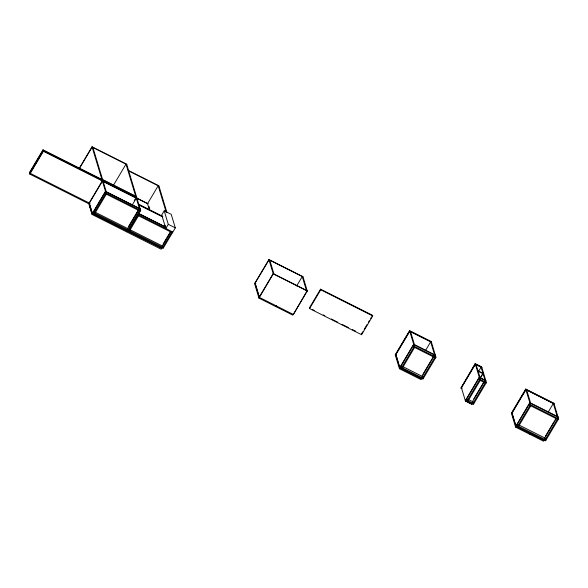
<?xml version="1.0" encoding="UTF-8"?>
<svg xmlns="http://www.w3.org/2000/svg" width="588" height="588" viewBox="0 0 588 588"><rect width="100%" height="100%" fill="white"/><g stroke="black" fill="none" stroke-linecap="round" stroke-linejoin="round"><path stroke-width="0.88" d="M136.563 196.914L42.983 149.867L29.4 172.74L29.812 174.099L89.214 203.963M29.496 173.056L43.078 150.175L136.659 197.23M30.164 173.034L43.299 150.91L136.879 197.958M29.812 174.099L43.394 151.219L42.983 149.867M79.343 168.153L92.029 146.794L126.692 164.214L140.642 210.438L128.397 231.055M79.439 168.462L92.125 147.103L126.787 164.53M89.883 207.307L90.332 206.557M89.92 207.417L90.361 206.66M91 210.996L91.412 210.136M92.331 213.429L105.472 191.306L140.128 208.733M126.979 231.055L126.53 231.812L92.044 214.466L105.568 191.622L140.223 209.049L139.782 209.798M164.206 210.813L168.286 224.329L165.809 228.504L161.722 214.987L164.206 210.813L171.226 214.341L175.305 227.865L163.06 248.481L93.742 213.628L105.987 193.011L102.312 180.847L89.178 202.97L92.426 213.745L161.649 248.283M94.969 213.275L106.318 194.15M113.322 185.499L126.008 164.14L135.688 196.216M134.284 200.618L135.189 199.097M132.212 205.058L136.291 198.193L139.349 208.343L128.478 226.652M139.422 210.798L128.066 229.915L127.647 228.526L138.547 210.166M127.155 231.143L126.707 231.892L161.193 249.231L161.641 248.481M129.625 230.694L138.496 215.752M164.295 226.821L165.221 225.255M163.192 243.991L170.138 232.282M170.711 231.79L162.303 245.953L162.722 247.342L171.6 232.392M268.929 259.543L254.994 282.997L259.337 297.366L293.346 314.47L307.274 291.009L302.938 276.639L268.929 259.543L273.266 273.912L307.274 291.009M259.242 297.058L273.17 273.596L307.179 290.692L293.346 314.47M276.242 305.841L275.794 306.591L258.963 298.131L273.266 273.912M276.419 305.929L275.97 306.679L292.802 315.139L293.243 314.389M296.683 285.944L302.254 276.558L306.399 290.303M320.548 289.164L309.398 307.943L309.582 308.568L361.569 334.712L372.726 315.925L372.542 315.3L320.548 289.164L320.739 289.788L372.726 315.925M309.582 308.568L320.739 289.788M362.781 331.735L361.385 334.087L361.569 334.712M364.17 329.39L366.963 324.694M368.353 322.342L369.286 320.776M370.683 318.431L371.609 316.866M400.722 366.508L401.251 368.25L422.912 379.135L435.951 357.181L431.232 341.54L409.571 330.654L395.187 354.865L395.305 355.248L409.682 331.037L431.342 341.922M396.356 358.489L396.804 357.732L396.378 358.555M397.767 360.929L397.319 361.686L397.789 361.003M398.311 364.95L398.738 364.126M399.737 367.698L413.673 344.237L435.333 355.13M420.618 378.202L421.493 378.9L399.833 368.014L413.768 344.553L435.429 355.446M399.899 367.985L421.39 378.79L420.942 379.539L399.45 368.735L399.899 367.985L395.856 354.608M401.251 368.25L414.29 346.288L409.571 330.654M402.479 367.89L414.621 347.434M425.55 350.448L430.659 341.849L434.554 354.74L422.941 374.291M433.731 356.585L422.052 376.254L422.581 377.996L434.723 357.541M466.313 399.487L466.843 401.229L473.34 404.493L486.379 382.538L481.66 366.897L475.163 363.634L460.896 388.227L475.273 364.016L481.77 367.279M478.764 371.109L481.087 367.199L484.982 380.091M485.761 380.487L479.264 377.217L465.329 400.678L471.921 404.257L465.424 400.994L479.36 377.533L485.857 380.796L485.409 381.553M480.153 378.025L482.939 373.336L478 370.852M480.249 378.341L483.035 373.645L478.095 371.16M466.843 401.229L479.881 379.267L475.163 363.634M468.07 400.869L480.212 380.414M473.832 398.862L484.049 381.656M484.159 381.943L472.48 401.611L473.009 403.353L485.151 382.898M516.874 424.911L517.403 426.645L545.561 440.809L558.6 418.847L553.881 403.214L525.716 389.05L511.34 413.261L511.457 413.643L525.834 389.432L553.992 403.596M515.889 426.102L529.817 402.64L557.983 416.796M515.602 427.138L511.56 413.761L512.008 413.004L516.051 426.388L529.957 433.378L529.509 434.128L515.602 427.138L529.913 402.949L558.078 417.113L557.63 417.862L558.152 419.597L529.994 405.441L529.472 403.706M517.403 426.645L530.442 404.691L525.716 389.05M518.623 426.285L530.773 405.83M548.2 412.115L553.308 403.515L557.203 416.407M545.59 435.958L553.947 421.883M554.881 420.317L555.807 418.752M556.38 418.259L544.701 437.928L545.223 439.662L557.373 419.207M128.243 170.417L158.87 185.815L166.985 212.702M128.338 170.733L158.966 186.131M303.033 276.955L269.025 259.852L254.648 283.828L258.963 298.131M431.438 342.238L409.777 331.345L395.415 355.358L399.45 368.735M481.866 367.596L475.369 364.325L461.44 387.786L462.219 388.176M554.087 403.905L525.929 389.748L511.994 413.21L512.773 413.599M101.812 179.178L136.467 196.605M137.511 198.421L148.213 203.771M43.394 151.219L136.975 198.274M137.019 198.406L147.5 203.676M137.07 198.582L102.408 181.155L89.273 203.286L90.052 203.676M138.43 204.161L162.611 216.318M138.525 204.477L162.707 216.634M138.621 204.786L162.803 216.943M414.29 346.288L435.951 357.181M479.881 379.267L486.379 382.538M530.442 404.691L558.6 418.847M435.502 357.93L413.842 347.038L413.32 345.303M485.931 383.288L479.433 380.017L478.911 378.282M105.899 192.761L105.12 192.372L105.539 193.761L140.201 211.188M105.987 193.011L140.642 210.438M168.286 224.329L175.305 227.865M138.459 213.312L165.86 227.093M138.555 213.628L165.154 226.997M138.165 214.613L172.828 232.039M137.717 215.362L172.38 232.789M312.647 309.582L314.271 310.398M323.202 314.889L324.826 315.705M331.331 318.975L337.828 322.239M341.885 324.282L348.383 327.553M352.447 329.596L355.696 331.228M255.089 283.313L255.868 283.703M89.655 203.213L30.253 173.342L29.944 172.306M402.773 366.567L422.831 376.651M468.386 399.553L473.259 402.001M518.932 424.97L545.48 438.317M94.572 211.893L127.618 228.511M130.036 229.724L162.281 245.938M163.501 247.732L94.183 212.878L93.764 211.489M423.36 378.385L401.7 367.493L401.17 365.758M473.788 403.743L467.291 400.472L466.762 398.738M546.009 440.052L517.844 425.896L517.322 424.161M544.047 440.258L515.985 426.41L511.898 412.894M526.708 390.138L530.604 403.03M476.148 364.714L480.043 377.614M461.345 387.47L465.424 400.994M410.556 331.735L414.452 344.634M395.753 354.49L399.833 368.014M269.804 260.241L273.949 273.986M255.096 283.078L259.411 297.381M166.206 212.312L158.187 185.742L147.529 203.691L149.595 210.548M148.926 206.373L149.712 208.99M135.879 196.84L136.1 197.568M92.904 147.492L102.591 179.568M103.187 181.552L106.252 191.695M92.029 146.794L101.908 179.494M101.57 179.583L101.79 180.318M100.783 179.193L101.004 179.921M93.323 212.239L93.742 213.628M92.492 213.716L89.28 203.081L88.839 203.838L92.044 214.466M67.818 162.619L68.039 163.346M67.039 162.222L67.26 162.957M43.857 150.572L44.078 151.3M530.126 433.466L529.685 434.216L543.591 441.206L544.032 440.456L530.126 433.466"/></g></svg>
